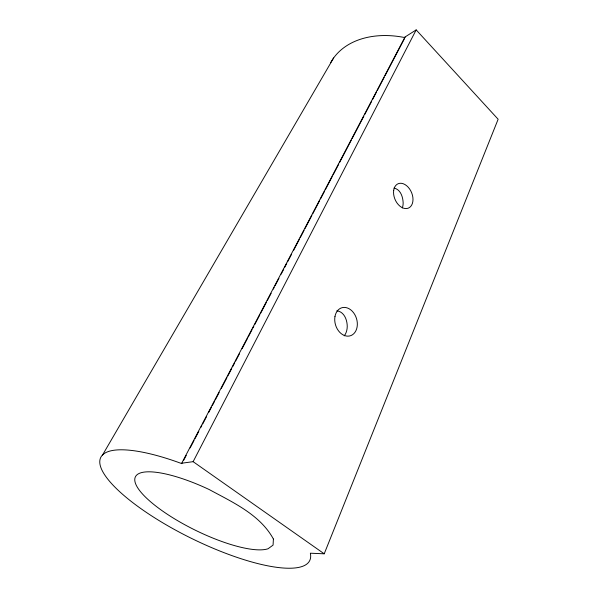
<?xml version="1.0" encoding="UTF-8"?>
<svg xmlns="http://www.w3.org/2000/svg" width="598" height="598" viewBox="0 0 598 598"><rect width="100%" height="100%" fill="white"/><g stroke="black" fill="none" stroke-linecap="round" stroke-linejoin="round"><path stroke-width="0.9" d="M405.01 37.016L181.71 463.218L181.904 463.659A116.461 32.434 26.3 0 0 101.391 468.854A116.461 32.434 26.3 0 0 218.412 550.444A116.461 32.434 26.3 0 0 310.355 553.21L324.221 553.808L498.134 119.249L416.171 29.9L405.01 37.016L404.995 37.614A84.542 60.734 26.1 0 0 330.769 62.484M181.71 463.218L193.132 461.671L416.171 29.9M183.638 460.348L186.24 455.384M190.134 447.939L194.036 440.494M194.903 438.842L198.798 431.397M200.965 427.256L201.832 425.604M202.7 423.952L206.594 416.507M208.762 412.366L211.363 407.402M212.23 405.75L214.39 401.617M215.258 399.957L219.16 392.512M221.327 388.379L226.956 377.622M227.823 375.97L231.725 368.525M232.585 366.866L234.752 362.732M235.619 361.08L239.521 353.635M242.115 348.671L247.318 338.745M248.185 337.085L252.079 329.64M252.947 327.988L253.814 326.329M254.681 324.677L259.876 314.75M260.743 313.098L266.379 302.341M267.246 300.689L271.141 293.244M273.308 289.103L274.176 287.451M275.043 285.799L278.937 278.347M281.105 274.213L283.706 269.25M284.573 267.598L286.734 263.456M287.601 261.804L291.503 254.359M293.67 250.226L299.299 239.469M300.166 237.817L304.061 230.365M304.928 228.713L311.864 215.474M312.724 213.822L319.661 200.584M320.528 198.932L324.422 191.487M325.29 189.835L332.219 176.597M333.086 174.937L338.722 164.188M339.582 162.529L351.28 140.194M352.147 138.542L363.846 116.206M364.713 114.547L371.642 101.316M372.509 99.657L376.404 92.212M377.271 90.56L384.2 77.321M385.067 75.669L404.562 38.436M102.497 455.078L333.632 57.961M336.838 310.803C344.216 311.715 347.184 319.885 347.244 326.366A14.359 9.957 81.2 0 1 344.216 335.859M394 188.056C400.593 189.431 402.888 196.847 403.149 202.737A12.999 8.14 75.2 0 1 402.305 207.932M193.132 461.671L324.221 553.808M273.406 539.037L273.069 545.107L268.083 548.747A76.843 21.319 26.3 0 1 183.915 524.259A76.843 21.319 26.3 0 1 135.918 475.971A76.843 21.319 26.3 0 1 209.255 489.568C232.719 502.305 260.07 514.601 273.406 539.037M334.962 316.589A14.651 10.958 73.2 0 0 349.538 335.994A14.651 10.958 73.2 0 0 353.59 312.769A14.651 10.958 73.2 0 0 334.962 316.589M393.708 190.261A13.223 8.948 67 0 0 406.513 208.567A13.223 8.948 67 0 0 409.585 188.946A13.223 8.948 67 0 0 393.708 190.261"/></g></svg>
